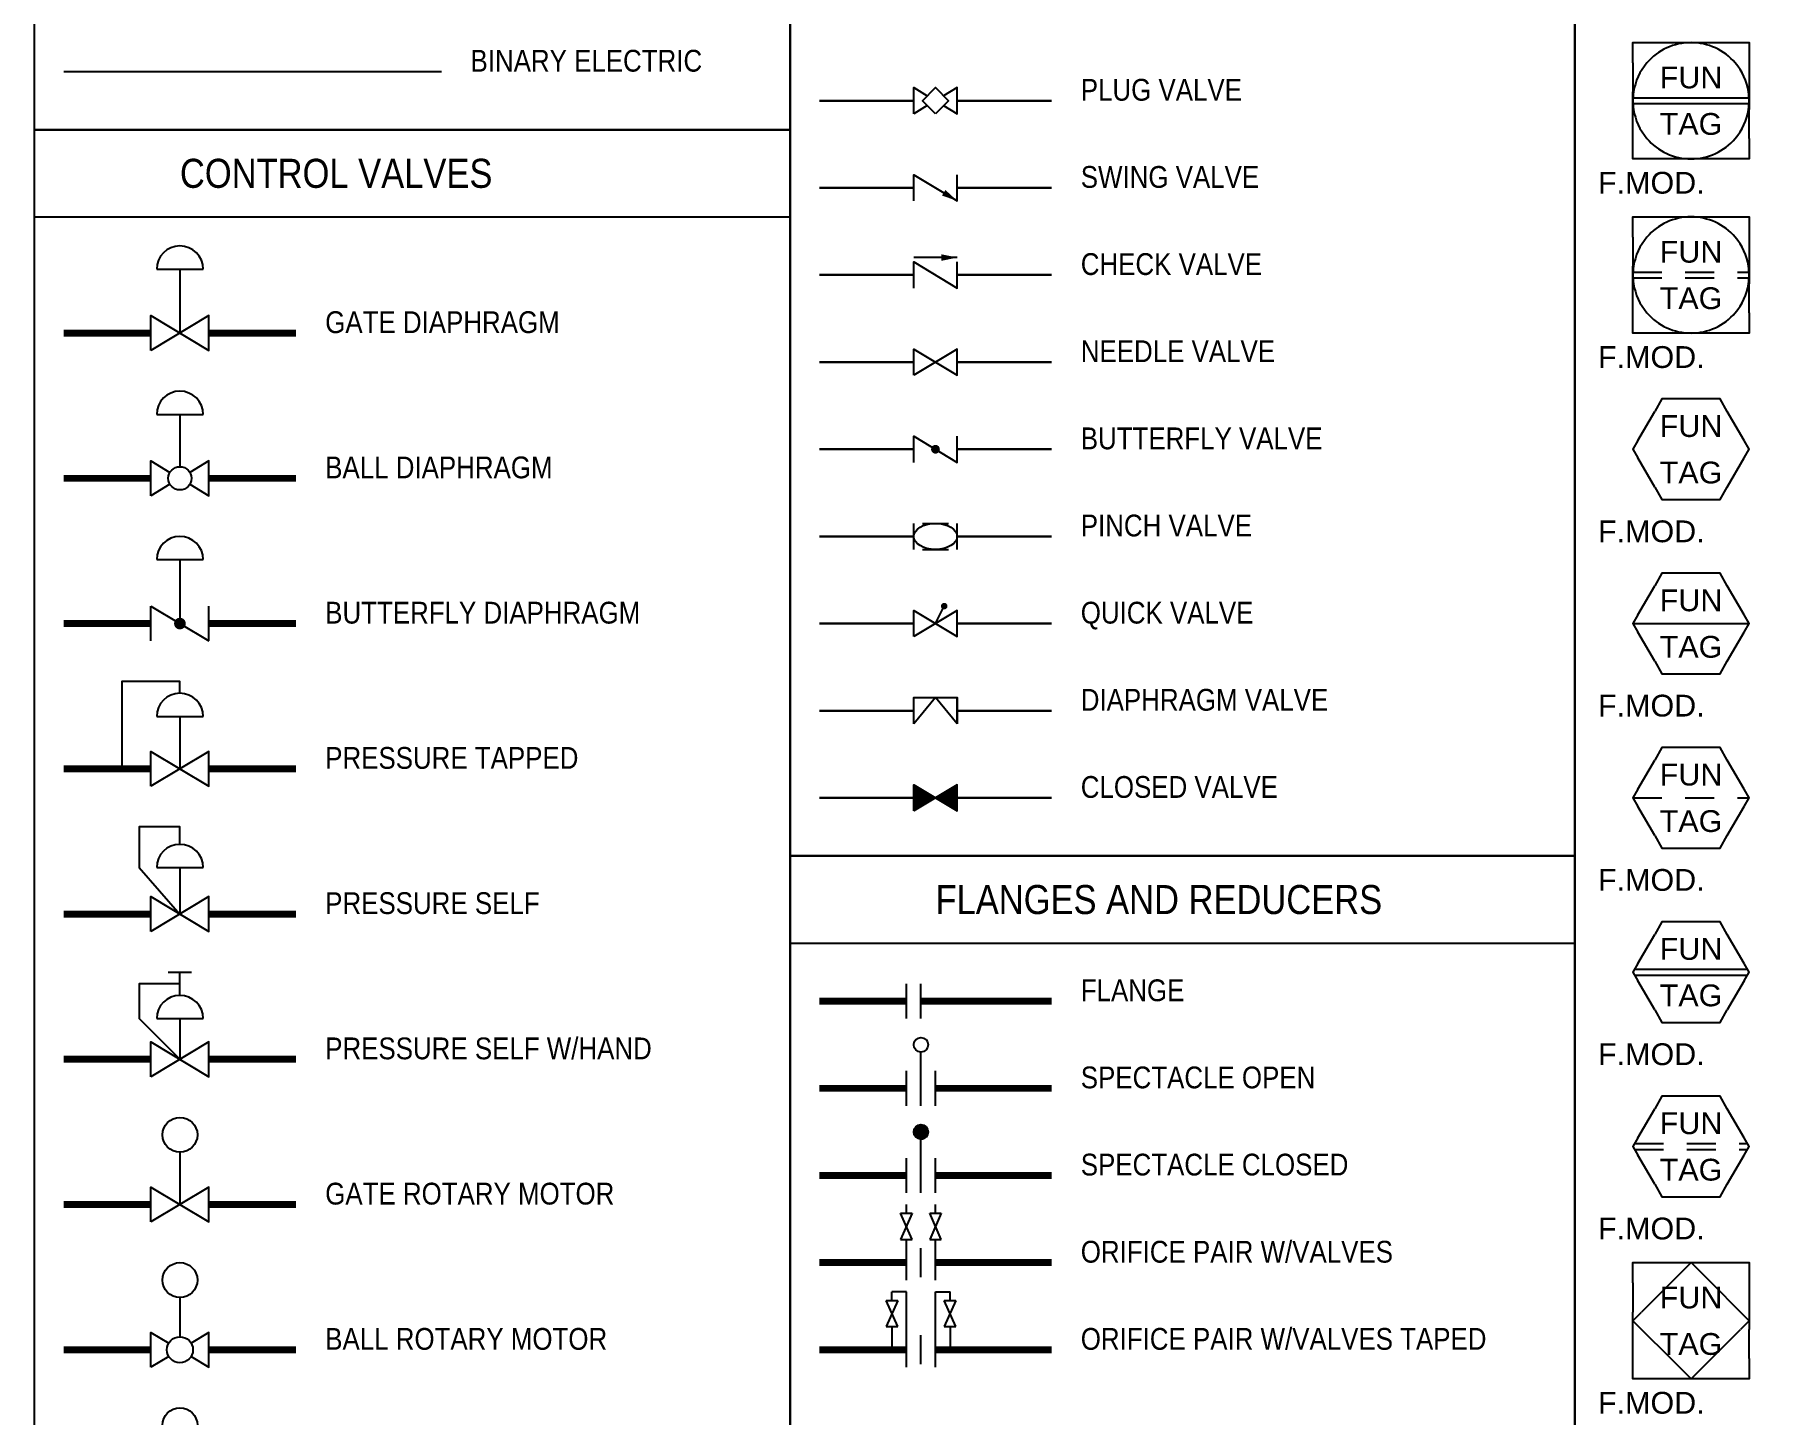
# Model space of a CAD drawing. Header units: inches. Extents: x 39.8 to 67.8, y 12.5 to 38.1.
# Drawn here: x 39.84 to 47.29, y 25.72 to 31.66 of the extents above; entities that cross this region are included whole.
import ezdxf
from ezdxf.enums import TextEntityAlignment as Align
from ezdxf.lldxf.tags import DXFTag

# ---------------------------------------------------------------- set-up
doc = ezdxf.new("R2010")
doc.units = ezdxf.units.IN
doc.header["$MEASUREMENT"] = 0
doc.linetypes.add('HIDDEN', pattern=[0.375, 0.25, -0.125])
for name, color, linetype in [('EQUIP', 3, 'Continuous'), ('INST-1', 4, 'Continuous'), ('MAJOR-1', 2, 'Continuous'), ('Minor-1', 4, 'Continuous'), ('TEXT', 7, 'Continuous')]:
    doc.layers.add(name, color=color, linetype=linetype)
doc.styles.get("Standard").update_dxf_attribs({"font": 'arial.ttf'})
tags = doc.linetypes.add('ELECT_BIN', pattern='A,0.0417,-0.0417,0.0834,-0.0417,0.0417,[131,cfm.shx,S=0.1,R=45,X=0,Y=0],0.0417,-0.0417,0.0834,-0.0417,0.0417', length=0.5004).pattern_tags.tags
tags[12] = DXFTag(74, 5)

# ---------------------------------------------------------------- blocks, each defined once
blk = doc.blocks.new('VAL_PLUG')
for points in [[(-0.5, -0.3), (-0.5, 0.3), (-0.1875, 0.1125)], [(0.1875, -0.1125), (0.5, -0.3), (0.5, 0.3), (0.1875, 0.1125)], [(-0.1875, -0.1125), (-0.5, -0.3)]]:
    blk.add_lwpolyline(points)
blk.add_lwpolyline([(0, -0.3), (-0.3, 0), (0, 0.3), (0.3, 0)], close=True)
at = {"flags": 8}
for tag, p in [('SIZE', (0, 0.7)), ('SPEC', (0, -0.7)), ('TAG', (0, -1.3))]:
    blk.add_attdef(tag, text='', height=0.4, dxfattribs=at).set_placement(p, align=Align.MIDDLE)
blk = doc.blocks.new('VAL_SWING')
blk.add_lwpolyline([(-0.5, -0.3), (-0.5, 0.3), (0.5, -0.3), (0.5, 0.3)])
blk.add_lwpolyline([(0.5, -0.3, 0, 0.15, 0), (0.189, -0.113, 0.15, 0.15, 0)], format="xyseb")
at = {"flags": 8}
for tag, p in [('SIZE', (0, 0.7)), ('SPEC', (0, -0.7)), ('TAG', (0, -1.3))]:
    blk.add_attdef(tag, text='', height=0.4, dxfattribs=at).set_placement(p, align=Align.MIDDLE)
blk = doc.blocks.new('VAL_CHECK')
blk.add_line((0.5, 0.4), (-0.5, 0.4))
blk.add_lwpolyline([(0.5, 0.4, 0, 0.15, 0), (0.137, 0.4, 0.15, 0.15, 0)], format="xyseb")
blk.add_lwpolyline([(-0.5, -0.3), (-0.5, 0.3), (0.5, -0.3), (0.5, 0.3)])
at = {"flags": 8}
for tag, p in [('SIZE', (0, 0.8)), ('SPEC', (0, -0.7)), ('TAG', (0, -1.3))]:
    blk.add_attdef(tag, text='', height=0.4, dxfattribs=at).set_placement(p, align=Align.MIDDLE)
blk = doc.blocks.new('VAL_NEEDLE')
blk.add_lwpolyline([(0, 0, 0, 0.15, 0), (0, 0.3, 0, 0, 0), (0, 0.5, 0, 0, 0)], format="xyseb")
blk.add_lwpolyline([(-0.5, -0.3), (-0.5, 0.3), (0.5, -0.3), (0.5, 0.3), (-0.5, -0.3)])
at = {"flags": 8}
for tag, p in [('SIZE', (0, 0.8)), ('SPEC', (0, -0.7)), ('TAG', (0, -1.3))]:
    blk.add_attdef(tag, text='', height=0.4, dxfattribs=at).set_placement(p, align=Align.MIDDLE)
blk = doc.blocks.new('VAL_BUTTERFLY')
blk.add_lwpolyline([(-0.5, -0.3), (-0.5, 0.3), (0.5, -0.3), (0.5, 0.3)])
at = {"const_width": 0.1}
blk.add_lwpolyline([(-0.05, 0, 1), (0.05, 0, 1)], format="xyb", close=True, dxfattribs=at)
at = {"flags": 8}
for tag, p in [('SIZE', (0, 0.7)), ('SPEC', (0, -0.7)), ('TAG', (0, -1.3))]:
    blk.add_attdef(tag, text='', height=0.4, dxfattribs=at).set_placement(p, align=Align.MIDDLE)
blk = doc.blocks.new('VAL_PINCH')
for p, q in [((-0.3, 0.3), (0.3, 0.3)), ((-0.3, -0.3), (0.3, -0.3))]:
    blk.add_line(p, q)
for points in [[(-0.5, -0.3), (-0.5, 0.3)], [(0.5, -0.3), (0.5, 0.3)]]:
    blk.add_lwpolyline(points)
blk.add_ellipse((0, 0), major_axis=(-0.5, 0), ratio=0.6)
at = {"flags": 8}
for tag, p in [('SIZE', (0, 0.8)), ('SPEC', (0, -0.7)), ('TAG', (0, -1.3))]:
    blk.add_attdef(tag, text='', height=0.4, dxfattribs=at).set_placement(p, align=Align.MIDDLE)
blk = doc.blocks.new('VAL_QUICK')
for points in [[(0, 0), (0.2, 0.4)], [(-0.5, -0.3), (-0.5, 0.3), (0.5, -0.3), (0.5, 0.3), (-0.5, -0.3)]]:
    blk.add_lwpolyline(points)
at = {"const_width": 0.075}
blk.add_lwpolyline([(0.1625, 0.4, 1), (0.2375, 0.4, 1)], format="xyb", close=True, dxfattribs=at)
at = {"flags": 8}
for tag, p in [('SIZE', (0, 0.8)), ('SPEC', (0, -0.7)), ('TAG', (0, -1.3))]:
    blk.add_attdef(tag, text='', height=0.4, dxfattribs=at).set_placement(p, align=Align.MIDDLE)
blk = doc.blocks.new('VAL_DIAPHRAGM')
for points in [[(-0.5, -0.3), (-0.5, 0.3), (0, 0.3), (-0.5, -0.3)], [(0.5, -0.3), (0.5, 0.3)]]:
    blk.add_lwpolyline(points)
blk.add_lwpolyline([(0.5, -0.3), (0, 0.3), (0.5, 0.3)], close=True)
at = {"flags": 8}
for tag, p in [('SIZE', (0, 0.8)), ('SPEC', (0, -0.7)), ('TAG', (0, -1.3))]:
    blk.add_attdef(tag, text='', height=0.4, dxfattribs=at).set_placement(p, align=Align.MIDDLE)
blk = doc.blocks.new('*X26')
at = {"color": 0}
for p, q in [((-0.5, 0.295), (-0.497, 0.298)), ((-0.5, 0.287), (-0.492, 0.295)), ((-0.5, 0.278), (-0.486, 0.292)), ((-0.5, 0.269), (-0.481, 0.288)), ((-0.5, 0.26), (-0.475, 0.285)), ((-0.5, 0.251), (-0.47, 0.282)), ((-0.5, 0.242), (-0.464, 0.278)), ((-0.5, 0.234), (-0.459, 0.275)), ((-0.5, 0.225), (-0.453, 0.272)), ((-0.5, 0.216), (-0.447, 0.268)), ((-0.5, 0.207), (-0.442, 0.265)), ((-0.5, 0.198), (-0.436, 0.262)), ((-0.5, 0.189), (-0.431, 0.259)), ((-0.5, 0.181), (-0.425, 0.255)), ((-0.5, 0.172), (-0.42, 0.252)), ((-0.5, 0.163), (-0.414, 0.249)), ((-0.5, 0.154), (-0.409, 0.245)), ((-0.5, 0.145), (-0.403, 0.242)), ((-0.5, 0.136), (-0.398, 0.239)), ((-0.5, 0.128), (-0.392, 0.235)), ((-0.5, 0.119), (-0.387, 0.232)), ((-0.5, 0.11), (-0.381, 0.229)), ((-0.5, 0.101), (-0.376, 0.225)), ((-0.5, 0.092), (-0.37, 0.222)), ((-0.5, 0.083), (-0.365, 0.219)), ((-0.5, 0.075), (-0.359, 0.215)), ((-0.5, 0.066), (-0.354, 0.212)), ((-0.5, 0.057), (-0.348, 0.209)), ((-0.5, 0.048), (-0.343, 0.206)), ((-0.5, 0.039), (-0.337, 0.202)), ((-0.5, 0.03), (-0.331, 0.199)), ((-0.5, 0.021), (-0.326, 0.196)), ((-0.5, 0.013), (-0.32, 0.192)), ((-0.5, 0.004), (-0.315, 0.189)), ((-0.5, -0.005), (-0.309, 0.186)), ((-0.5, -0.014), (-0.304, 0.182)), ((-0.5, -0.023), (-0.298, 0.179)), ((-0.5, -0.032), (-0.293, 0.176)), ((-0.5, -0.04), (-0.287, 0.172)), ((-0.5, -0.049), (-0.282, 0.169)), ((-0.5, -0.058), (-0.276, 0.166)), ((-0.5, -0.067), (-0.271, 0.162)), ((-0.5, -0.076), (-0.265, 0.159)), ((-0.5, -0.085), (-0.26, 0.156)), ((-0.5, -0.093), (-0.254, 0.152)), ((-0.5, -0.102), (-0.249, 0.149)), ((-0.5, -0.111), (-0.243, 0.146)), ((-0.5, -0.12), (-0.238, 0.143)), ((-0.5, -0.129), (-0.232, 0.139)), ((-0.5, -0.138), (-0.226, 0.136)), ((-0.5, -0.146), (-0.221, 0.133)), ((-0.5, -0.155), (-0.215, 0.129)), ((-0.5, -0.164), (-0.21, 0.126)), ((-0.5, -0.173), (-0.204, 0.123)), ((-0.5, -0.182), (-0.199, 0.119)), ((-0.5, -0.191), (-0.193, 0.116)), ((-0.5, -0.199), (-0.188, 0.113)), ((-0.5, -0.208), (-0.182, 0.109)), ((-0.5, -0.217), (-0.177, 0.106)), ((-0.5, -0.226), (-0.171, 0.103)), ((-0.5, -0.235), (-0.166, 0.099)), ((-0.5, -0.244), (-0.16, 0.096)), ((-0.5, -0.253), (-0.155, 0.093)), ((-0.5, -0.261), (-0.149, 0.089)), ((-0.5, -0.27), (-0.144, 0.086)), ((-0.5, -0.279), (-0.138, 0.083)), ((-0.5, -0.288), (-0.133, 0.08)), ((-0.5, -0.297), (-0.127, 0.076)), ((-0.486, -0.292), (-0.122, 0.073)), ((-0.464, -0.278), (-0.116, 0.07)), ((-0.442, -0.265), (-0.11, 0.066)), ((-0.42, -0.252), (-0.105, 0.063)), ((-0.398, -0.239), (-0.099, 0.06)), ((-0.376, -0.225), (-0.094, 0.056)), ((-0.354, -0.212), (-0.088, 0.053)), ((-0.331, -0.199), (-0.083, 0.05)), ((-0.309, -0.186), (-0.077, 0.046)), ((-0.287, -0.172), (-0.072, 0.043)), ((-0.265, -0.159), (-0.066, 0.04)), ((-0.243, -0.146), (-0.061, 0.036)), ((-0.221, -0.133), (-0.055, 0.033)), ((-0.199, -0.119), (-0.05, 0.03)), ((-0.177, -0.106), (-0.044, 0.027)), ((-0.155, -0.093), (-0.039, 0.023)), ((-0.133, -0.08), (-0.033, 0.02)), ((-0.11, -0.066), (-0.028, 0.017)), ((-0.088, -0.053), (-0.022, 0.013)), ((-0.066, -0.04), (-0.017, 0.01)), ((-0.044, -0.027), (-0.011, 0.007)), ((-0.022, -0.013), (-0.006, 0.003)), ((0.006, -0.003), (0.022, 0.013)), ((0.011, -0.007), (0.044, 0.027)), ((0.017, -0.01), (0.066, 0.04)), ((0.022, -0.013), (0.088, 0.053)), ((0.028, -0.017), (0.11, 0.066)), ((0.033, -0.02), (0.133, 0.08)), ((0.039, -0.023), (0.155, 0.093)), ((0.044, -0.027), (0.177, 0.106)), ((0.05, -0.03), (0.199, 0.119)), ((0.055, -0.033), (0.221, 0.133)), ((0.061, -0.036), (0.243, 0.146)), ((0.066, -0.04), (0.265, 0.159)), ((0.072, -0.043), (0.287, 0.172)), ((0.077, -0.046), (0.309, 0.186)), ((0.083, -0.05), (0.331, 0.199)), ((0.088, -0.053), (0.354, 0.212)), ((0.094, -0.056), (0.376, 0.225)), ((0.099, -0.06), (0.398, 0.239)), ((0.105, -0.063), (0.42, 0.252)), ((0.11, -0.066), (0.442, 0.265)), ((0.116, -0.07), (0.464, 0.278)), ((0.122, -0.073), (0.486, 0.292)), ((0.127, -0.076), (0.5, 0.297)), ((0.133, -0.08), (0.5, 0.288)), ((0.138, -0.083), (0.5, 0.279)), ((0.144, -0.086), (0.5, 0.27)), ((0.149, -0.089), (0.5, 0.261)), ((0.155, -0.093), (0.5, 0.253)), ((0.16, -0.096), (0.5, 0.244)), ((0.166, -0.099), (0.5, 0.235)), ((0.171, -0.103), (0.5, 0.226)), ((0.177, -0.106), (0.5, 0.217)), ((0.182, -0.109), (0.5, 0.208)), ((0.188, -0.113), (0.5, 0.199)), ((0.193, -0.116), (0.5, 0.191)), ((0.199, -0.119), (0.5, 0.182)), ((0.204, -0.123), (0.5, 0.173)), ((0.21, -0.126), (0.5, 0.164)), ((0.215, -0.129), (0.5, 0.155)), ((0.221, -0.133), (0.5, 0.146)), ((0.226, -0.136), (0.5, 0.138)), ((0.232, -0.139), (0.5, 0.129)), ((0.238, -0.143), (0.5, 0.12)), ((0.243, -0.146), (0.5, 0.111)), ((0.249, -0.149), (0.5, 0.102)), ((0.254, -0.152), (0.5, 0.093)), ((0.26, -0.156), (0.5, 0.085)), ((0.265, -0.159), (0.5, 0.076)), ((0.271, -0.162), (0.5, 0.067)), ((0.276, -0.166), (0.5, 0.058)), ((0.282, -0.169), (0.5, 0.049)), ((0.287, -0.172), (0.5, 0.04)), ((0.293, -0.176), (0.5, 0.032)), ((0.298, -0.179), (0.5, 0.023)), ((0.304, -0.182), (0.5, 0.014)), ((0.309, -0.186), (0.5, 0.005)), ((0.315, -0.189), (0.5, -0.004)), ((0.32, -0.192), (0.5, -0.013)), ((0.326, -0.196), (0.5, -0.021)), ((0.331, -0.199), (0.5, -0.03)), ((0.337, -0.202), (0.5, -0.039)), ((0.343, -0.206), (0.5, -0.048)), ((0.348, -0.209), (0.5, -0.057)), ((0.354, -0.212), (0.5, -0.066)), ((0.359, -0.215), (0.5, -0.075)), ((0.365, -0.219), (0.5, -0.083)), ((0.37, -0.222), (0.5, -0.092)), ((0.376, -0.225), (0.5, -0.101)), ((0.381, -0.229), (0.5, -0.11)), ((0.387, -0.232), (0.5, -0.119)), ((0.392, -0.235), (0.5, -0.128)), ((0.398, -0.239), (0.5, -0.136)), ((0.403, -0.242), (0.5, -0.145)), ((0.409, -0.245), (0.5, -0.154)), ((0.414, -0.249), (0.5, -0.163)), ((0.42, -0.252), (0.5, -0.172)), ((0.425, -0.255), (0.5, -0.181)), ((0.431, -0.259), (0.5, -0.189)), ((0.436, -0.262), (0.5, -0.198)), ((0.442, -0.265), (0.5, -0.207)), ((0.447, -0.268), (0.5, -0.216)), ((0.453, -0.272), (0.5, -0.225)), ((0.459, -0.275), (0.5, -0.234)), ((0.464, -0.278), (0.5, -0.242)), ((0.47, -0.282), (0.5, -0.251)), ((0.475, -0.285), (0.5, -0.26)), ((0.481, -0.288), (0.5, -0.269)), ((0.486, -0.292), (0.5, -0.278)), ((0.492, -0.295), (0.5, -0.287)), ((0.497, -0.298), (0.5, -0.295))]:
    blk.add_line(p, q, dxfattribs=at)
blk = doc.blocks.new('VAL_CLOSED')
blk.add_lwpolyline([(-0.5, -0.3), (-0.5, 0.3), (0.5, -0.3), (0.5, 0.3), (-0.5, -0.3)])
at = {"linetype": 'Continuous'}
blk.add_blockref('*X26', (0, 0), dxfattribs=at)
at = {"flags": 8}
for tag, p in [('SIZE', (0, 0.7)), ('SPEC', (0, -0.7)), ('TAG', (0, -1.3))]:
    blk.add_attdef(tag, text='', height=0.4, dxfattribs=at).set_placement(p, align=Align.MIDDLE)
blk = doc.blocks.new('VAL_CTRL_1')
for p, q in [((-0.4, 1.1), (0.4, 1.1)), ((0, 1.1), (0, 0))]:
    blk.add_line(p, q)
blk.add_lwpolyline([(-0.5, -0.3), (-0.5, 0.3), (0.5, -0.3), (0.5, 0.3), (-0.5, -0.3)])
blk.add_arc((0, 1.1), 0.4, 0, 180)
at = {"flags": 8}
for tag, p in [('SIZE', (1.4, 0.7)), ('SPEC', (0, -0.7)), ('TAG', (0, -1.3))]:
    blk.add_attdef(tag, text='', height=0.4, dxfattribs=at).set_placement(p, align=Align.MIDDLE)
blk = doc.blocks.new('VAL_CTRL_2')
for p, q in [((-0.4, 1.1), (0.4, 1.1)), ((0, 1.1), (0, 0.2))]:
    blk.add_line(p, q)
for points in [[(-0.5, -0.3), (-0.5, 0.3), (-0.171, 0.103)], [(0.171, -0.103), (0.5, -0.3), (0.5, 0.3), (0.171, 0.103)], [(-0.171, -0.103), (-0.5, -0.3)]]:
    blk.add_lwpolyline(points)
blk.add_circle((0, 0), 0.2)
blk.add_arc((0, 1.1), 0.4, 0, 180)
at = {"flags": 8}
for tag, p in [('SIZE', (1.4, 0.7)), ('SPEC', (0, -0.7)), ('TAG', (0, -1.3))]:
    blk.add_attdef(tag, text='', height=0.4, dxfattribs=at).set_placement(p, align=Align.MIDDLE)
blk = doc.blocks.new('VAL_CTRL_3')
for p, q in [((-0.4, 1.1), (0.4, 1.1)), ((0, 1.1), (0, 0)), ((-0.5, 0.3), (0.5, -0.3))]:
    blk.add_line(p, q)
for points in [[(-0.5, -0.3), (-0.5, 0.3)], [(0.5, -0.3), (0.5, 0.3)]]:
    blk.add_lwpolyline(points)
at = {"const_width": 0.1}
blk.add_lwpolyline([(-0.05, 0, 1), (0.05, 0, 1)], format="xyb", close=True, dxfattribs=at)
blk.add_arc((0, 1.1), 0.4, 0, 180)
at = {"flags": 8}
for tag, p in [('SIZE', (1.4, 0.7)), ('SPEC', (0, -0.7)), ('TAG', (0, -1.3))]:
    blk.add_attdef(tag, text='', height=0.4, dxfattribs=at).set_placement(p, align=Align.MIDDLE)
blk = doc.blocks.new('VAL_CTRL_4')
for p, q in [((-0.4, 0.9), (0.4, 0.9)), ((0, 0.9), (0, 0))]:
    blk.add_line(p, q)
for points in [[(0, 1.3), (0, 1.5), (-1, 1.5), (-1, 0)], [(-0.5, -0.3), (-0.5, 0.3), (0.5, -0.3), (0.5, 0.3), (-0.5, -0.3)]]:
    blk.add_lwpolyline(points)
blk.add_arc((0, 0.9), 0.4, 0, 180)
at = {"flags": 8}
for tag, p in [('SIZE', (1.4, 0.7)), ('SPEC', (0, -0.7)), ('TAG', (0, -1.3))]:
    blk.add_attdef(tag, text='', height=0.4, dxfattribs=at).set_placement(p, align=Align.MIDDLE)
blk = doc.blocks.new('VAL_CTRL_5')
for p, q in [((-0.4, 0.8), (0.4, 0.8)), ((0, 0.8), (0, 0))]:
    blk.add_line(p, q)
for points in [[(0, 1.2), (0, 1.5), (-0.7, 1.5), (-0.7, 0.8), (0, 0)], [(-0.5, -0.3), (-0.5, 0.3), (0.5, -0.3), (0.5, 0.3), (-0.5, -0.3)]]:
    blk.add_lwpolyline(points)
blk.add_arc((0, 0.8), 0.4, 0, 180)
at = {"flags": 8}
for tag, p in [('SIZE', (1.4, 0.7)), ('SPEC', (0, -0.7)), ('TAG', (0, -1.3))]:
    blk.add_attdef(tag, text='', height=0.4, dxfattribs=at).set_placement(p, align=Align.MIDDLE)
blk = doc.blocks.new('VAL_CTRL_6')
for p, q in [((-0.2, 1.5), (0.2, 1.5)), ((0, 1.1), (0, 1.5)), ((-0.4, 0.7), (0.4, 0.7)), ((0, 0.7), (0, 0))]:
    blk.add_line(p, q)
for points in [[(0, 1.3), (-0.7, 1.3), (-0.7, 0.7), (0, 0)], [(-0.5, -0.3), (-0.5, 0.3), (0.5, -0.3), (0.5, 0.3), (-0.5, -0.3)]]:
    blk.add_lwpolyline(points)
blk.add_arc((0, 0.7), 0.4, 0, 180)
at = {"flags": 8}
for tag, p in [('SIZE', (1.4, 0.7)), ('SPEC', (0, -0.7)), ('TAG', (0, -1.3))]:
    blk.add_attdef(tag, text='', height=0.4, dxfattribs=at).set_placement(p, align=Align.MIDDLE)
blk = doc.blocks.new('VAL_CTRL_7')
blk.add_line((0, 0.9), (0, 0))
blk.add_lwpolyline([(-0.5, -0.3), (-0.5, 0.3), (0.5, -0.3), (0.5, 0.3), (-0.5, -0.3)])
blk.add_circle((0, 1.2), 0.3)
at = {"flags": 8}
for tag, p in [('SIZE', (1.4, 0.7)), ('SPEC', (0, -0.7)), ('TAG', (0, -1.3))]:
    blk.add_attdef(tag, text='', height=0.4, dxfattribs=at).set_placement(p, align=Align.MIDDLE)
blk = doc.blocks.new('VAL_CTRL_8')
blk.add_line((0, 0.9), (0, 0.224))
for points in [[(-0.5, -0.3), (-0.5, 0.3), (-0.192, 0.115)], [(0.192, -0.115), (0.5, -0.3), (0.5, 0.3), (0.192, 0.115)], [(-0.192, -0.115), (-0.5, -0.3)]]:
    blk.add_lwpolyline(points)
for centre, radius in [((0, 1.2), 0.3), ((0, 0), 0.224)]:
    blk.add_circle(centre, radius)
at = {"flags": 8}
for tag, p in [('SIZE', (1.4, 0.7)), ('SPEC', (0, -0.7)), ('TAG', (0, -1.3))]:
    blk.add_attdef(tag, text='', height=0.4, dxfattribs=at).set_placement(p, align=Align.MIDDLE)
blk = doc.blocks.new('VAL_CTRL_9')
blk.add_line((0, 0.9), (0, 0))
for points in [[(-0.5, -0.3), (-0.5, 0.3), (0.5, -0.3)], [(0.5, -0.3), (0.5, 0.3)]]:
    blk.add_lwpolyline(points)
at = {"const_width": 0.1}
blk.add_lwpolyline([(-0.05, 0, 1), (0.05, 0, 1)], format="xyb", close=True, dxfattribs=at)
blk.add_circle((0, 1.2), 0.3)
at = {"flags": 8}
for tag, p in [('SIZE', (1.4, 0.7)), ('SPEC', (0, -0.7)), ('TAG', (0, -1.3))]:
    blk.add_attdef(tag, text='', height=0.4, dxfattribs=at).set_placement(p, align=Align.MIDDLE)
blk = doc.blocks.new('FLANGE')
for p, q in [((0, -1.2), (0, 1.2)), ((1, -1.2), (1, 1.2))]:
    blk.add_line(p, q)
at = {"flags": 8}
for tag, p in [('SIZE', (0, 2.8)), ('SPEC', (0, -2.8)), ('TAG', (0, -5.2))]:
    blk.add_attdef(tag, text='', height=1.6, dxfattribs=at).set_placement(p, align=Align.MIDDLE)
blk = doc.blocks.new('SPEC_OPEN')
for p, q in [((0.5, -0.6), (0.5, 1.25)), ((0, -0.6), (0, 0.6)), ((1, -0.6), (1, 0.6))]:
    blk.add_line(p, q)
blk.add_circle((0.5, 1.5), 0.25)
at = {"flags": 8}
for tag, p in [('SIZE', (2.8, 1.4)), ('SPEC', (0.5, -1.4)), ('TAG', (0.5, -2.6))]:
    blk.add_attdef(tag, text='', height=0.8, dxfattribs=at).set_placement(p, align=Align.MIDDLE)
blk = doc.blocks.new('*X51')
at = {"color": 0}
for p, q in [((0.25, 1.493), (0.507, 1.75)), ((0.25, 1.501), (0.499, 1.75)), ((0.25, 1.51), (0.49, 1.75)), ((0.251, 1.476), (0.524, 1.749)), ((0.251, 1.484), (0.516, 1.749)), ((0.251, 1.52), (0.48, 1.749)), ((0.252, 1.468), (0.532, 1.748)), ((0.252, 1.53), (0.47, 1.748)), ((0.253, 1.46), (0.54, 1.747)), ((0.253, 1.54), (0.46, 1.747)), ((0.255, 1.453), (0.547, 1.745)), ((0.255, 1.551), (0.449, 1.745)), ((0.256, 1.445), (0.555, 1.744)), ((0.258, 1.438), (0.562, 1.742)), ((0.258, 1.562), (0.438, 1.742)), ((0.26, 1.431), (0.569, 1.74)), ((0.261, 1.575), (0.425, 1.739)), ((0.262, 1.425), (0.575, 1.738)), ((0.264, 1.418), (0.582, 1.736)), ((0.266, 1.411), (0.589, 1.734)), ((0.266, 1.588), (0.412, 1.734)), ((0.269, 1.405), (0.595, 1.731)), ((0.271, 1.399), (0.601, 1.729)), ((0.272, 1.603), (0.397, 1.728)), ((0.274, 1.393), (0.607, 1.726)), ((0.277, 1.387), (0.613, 1.723)), ((0.28, 1.381), (0.619, 1.72)), ((0.281, 1.621), (0.379, 1.719)), ((0.283, 1.375), (0.625, 1.717)), ((0.287, 1.37), (0.63, 1.713)), ((0.29, 1.364), (0.636, 1.71)), ((0.293, 1.359), (0.641, 1.707)), ((0.296, 1.645), (0.355, 1.704)), ((0.297, 1.354), (0.646, 1.703)), ((0.301, 1.349), (0.651, 1.699)), ((0.305, 1.344), (0.656, 1.695)), ((0.309, 1.339), (0.661, 1.691)), ((0.313, 1.334), (0.666, 1.687)), ((0.317, 1.33), (0.67, 1.683)), ((0.321, 1.325), (0.675, 1.679)), ((0.326, 1.321), (0.679, 1.674)), ((0.33, 1.316), (0.684, 1.67)), ((0.335, 1.312), (0.688, 1.665)), ((0.34, 1.308), (0.692, 1.66)), ((0.345, 1.304), (0.696, 1.655)), ((0.35, 1.3), (0.7, 1.65)), ((0.355, 1.297), (0.703, 1.645)), ((0.36, 1.293), (0.707, 1.64)), ((0.365, 1.289), (0.711, 1.635)), ((0.371, 1.286), (0.714, 1.629)), ((0.376, 1.283), (0.717, 1.624)), ((0.382, 1.28), (0.72, 1.618)), ((0.388, 1.277), (0.723, 1.612)), ((0.394, 1.274), (0.726, 1.606)), ((0.4, 1.271), (0.729, 1.6)), ((0.406, 1.268), (0.732, 1.594)), ((0.412, 1.266), (0.734, 1.588)), ((0.419, 1.264), (0.736, 1.581)), ((0.425, 1.261), (0.739, 1.575)), ((0.432, 1.259), (0.741, 1.568)), ((0.439, 1.257), (0.743, 1.561)), ((0.446, 1.256), (0.744, 1.554)), ((0.454, 1.254), (0.746, 1.546)), ((0.461, 1.253), (0.747, 1.539)), ((0.469, 1.252), (0.748, 1.531)), ((0.477, 1.251), (0.749, 1.523)), ((0.485, 1.25), (0.75, 1.515)), ((0.494, 1.25), (0.75, 1.506)), ((0.503, 1.25), (0.75, 1.497)), ((0.512, 1.25), (0.75, 1.488)), ((0.521, 1.251), (0.749, 1.479)), ((0.531, 1.252), (0.748, 1.469)), ((0.541, 1.253), (0.747, 1.459)), ((0.552, 1.256), (0.744, 1.448)), ((0.564, 1.258), (0.742, 1.436)), ((0.576, 1.262), (0.738, 1.424)), ((0.59, 1.267), (0.733, 1.41)), ((0.605, 1.273), (0.727, 1.395)), ((0.624, 1.283), (0.717, 1.376)), ((0.649, 1.299), (0.701, 1.351))]:
    blk.add_line(p, q, dxfattribs=at)
blk = doc.blocks.new('SPEC_CLOSED')
for p, q in [((0.5, -0.6), (0.5, 1.25)), ((0, -0.6), (0, 0.6)), ((1, -0.6), (1, 0.6))]:
    blk.add_line(p, q)
blk.add_circle((0.5, 1.5), 0.25)
at = {"linetype": 'Continuous'}
blk.add_blockref('*X51', (0, 0), dxfattribs=at)
at = {"flags": 8}
for tag, p in [('SIZE', (2.8, 1.4)), ('SPEC', (0.5, -1.4)), ('TAG', (0.5, -2.6))]:
    blk.add_attdef(tag, text='', height=0.8, dxfattribs=at).set_placement(p, align=Align.MIDDLE)
blk = doc.blocks.new('ORIFICE_VALVE')
for p, q in [((0, 1.7), (0, 2)), ((1, 1.7), (1, 2)), ((0.2, 0.8), (-0.2, 1.7)), ((0.2, 1.7), (-0.2, 0.8)), ((-0.2, 1.7), (0.2, 1.7)), ((0.8, 1.7), (1.2, 1.7)), ((1.2, 1.7), (0.8, 0.8)), ((1.2, 0.8), (0.8, 1.7)), ((-0.2, 0.8), (0.2, 0.8)), ((0, -0.6), (0, 0.8)), ((0.8, 0.8), (1.2, 0.8)), ((1, -0.6), (1, 0.8)), ((0.5, -0.5), (0.5, 0.5))]:
    blk.add_line(p, q)
at = {"flags": 8}
for tag, p in [('SIZE', (2.8, 1.4)), ('SPEC', (0.5, -1.3)), ('TAG', (0.5, -2.5))]:
    blk.add_attdef(tag, text='', height=0.8, dxfattribs=at).set_placement(p, align=Align.MIDDLE)
blk = doc.blocks.new('ORIFICE_VALVE_TAP')
for p, q in [((0, 2), (-0.5, 2)), ((-0.5, 1.7), (-0.5, 2)), ((0, -0.6), (0, 2)), ((1, -0.6), (1, 2)), ((1, 2), (1.5, 2)), ((1.5, 1.7), (1.5, 2)), ((-0.3, 0.8), (-0.7, 1.7)), ((-0.3, 1.7), (-0.7, 0.8)), ((-0.7, 1.7), (-0.3, 1.7)), ((1.7, 1.7), (1.3, 0.8)), ((1.7, 0.8), (1.3, 1.7)), ((1.3, 1.7), (1.7, 1.7)), ((-0.7, 0.8), (-0.3, 0.8)), ((-0.5, 0.8), (-0.5, 0)), ((1.3, 0.8), (1.7, 0.8)), ((1.5, 0.8), (1.5, 0)), ((0.5, -0.5), (0.5, 0.5))]:
    blk.add_line(p, q)
at = {"flags": 8}
for tag, p in [('SIZE', (3.433, 1.4)), ('SPEC', (0.5, -1.4)), ('TAG', (0.5, -2.6))]:
    blk.add_attdef(tag, text='', height=0.8, dxfattribs=at).set_placement(p, align=Align.MIDDLE)
blk = doc.blocks.new('SH_AUX_FRONT')
for p, q in [((-0.5, 0.325), (-0.5, 0.075)), ((0.5, 0.325), (0.5, 0.075)), ((-0.5, 0.025), (0.5, 0.025)), ((-0.5, -0.025), (0.5, -0.025)), ((-0.5, -0.325), (-0.5, -0.075)), ((0.5, -0.325), (0.5, -0.075))]:
    blk.add_line(p, q)
for points in [[(-0.5, 0.325), (-0.5, 0.5), (0.5, 0.5), (0.5, 0.325)], [(-0.5, -0.075), (-0.5, 0.075)], [(0.5, 0.075), (0.5, -0.075)], [(0.5, -0.325), (0.5, -0.5), (-0.5, -0.5), (-0.5, -0.325)]]:
    blk.add_lwpolyline(points)
for start, end in [(40.5416, 139.4584), (139.4584, 171.3731), (8.6269, 40.5416), (171.3731, 188.6269), (351.3731, 8.6269), (188.6269, 220.5416), (319.4584, 351.3731), (220.5416, 319.4584)]:
    blk.add_arc((0, 0), 0.5, start, end)
at = {"flags": 8}
for tag, p in [('FUNCTION', (0, 0.2)), ('TAG', (0, -0.2))]:
    blk.add_attdef(tag, text='', height=0.2, dxfattribs=at).set_placement(p, align=Align.MIDDLE_CENTER)
blk.add_attdef('FAILMODE', (-0.8, -0.8), '', height=0.2, dxfattribs=at)
blk = doc.blocks.new('SH_AUX_BACK')
for p, q in [((-0.5, 0.325), (-0.5, 0.075)), ((0.5, 0.325), (0.5, 0.075)), ((-0.5, -0.325), (-0.5, -0.075)), ((0.5, -0.325), (0.5, -0.075))]:
    blk.add_line(p, q)
at = {"linetype": 'HIDDEN'}
for p, q in [((-0.5, 0.025), (0.5, 0.025)), ((-0.5, -0.025), (0.5, -0.025))]:
    blk.add_line(p, q, dxfattribs=at)
for points in [[(-0.5, 0.325), (-0.5, 0.5), (0.5, 0.5), (0.5, 0.325)], [(-0.5, -0.075), (-0.5, 0.075)], [(0.5, 0.075), (0.5, -0.075)], [(0.5, -0.325), (0.5, -0.5), (-0.5, -0.5), (-0.5, -0.325)]]:
    blk.add_lwpolyline(points)
for start, end in [(40.5416, 139.4584), (139.4584, 171.3731), (8.6269, 40.5416), (171.3731, 188.6269), (351.3731, 8.6269), (188.6269, 220.5416), (319.4584, 351.3731), (220.5416, 319.4584)]:
    blk.add_arc((0, 0), 0.5, start, end)
at = {"flags": 8}
for tag, p in [('FUNCTION', (0, 0.2)), ('TAG', (0, -0.2))]:
    blk.add_attdef(tag, text='', height=0.2, dxfattribs=at).set_placement(p, align=Align.MIDDLE_CENTER)
blk.add_attdef('FAILMODE', (-0.8, -0.8), '', height=0.2, dxfattribs=at)
blk = doc.blocks.new('CO_LOCAL')
for p, q in [((-0.457, 0.075), (-0.312, 0.325)), ((0.457, 0.075), (0.312, 0.325)), ((-0.312, -0.325), (-0.457, -0.075)), ((0.312, -0.325), (0.457, -0.075))]:
    blk.add_line(p, q)
for points in [[(0.312, 0.325), (0.25, 0.433), (-0.25, 0.433), (-0.312, 0.325)], [(-0.457, 0.075), (-0.5, 0), (-0.457, -0.075)], [(0.457, -0.075), (0.5, 0), (0.457, 0.075)], [(-0.312, -0.325), (-0.25, -0.433), (0.25, -0.433), (0.312, -0.325)]]:
    blk.add_lwpolyline(points)
at = {"flags": 8}
for tag, p in [('FUNCTION', (0, 0.2)), ('TAG', (0, -0.2))]:
    blk.add_attdef(tag, text='', height=0.2, dxfattribs=at).set_placement(p, align=Align.MIDDLE_CENTER)
blk.add_attdef('FAILMODE', (-0.8, -0.8), '', height=0.2, dxfattribs=at)
blk = doc.blocks.new('CO_PRI_FRONT')
for p, q in [((-0.457, 0.075), (-0.312, 0.325)), ((0.457, 0.075), (0.312, 0.325)), ((-0.312, -0.325), (-0.457, -0.075)), ((0.312, -0.325), (0.457, -0.075))]:
    blk.add_line(p, q)
at = {"linetype": 'Continuous'}
blk.add_line((-0.5, 0), (0.5, 0), dxfattribs=at)
for points in [[(0.312, 0.325), (0.25, 0.433), (-0.25, 0.433), (-0.312, 0.325)], [(-0.457, 0.075), (-0.5, 0), (-0.457, -0.075)], [(0.457, -0.075), (0.5, 0), (0.457, 0.075)], [(-0.312, -0.325), (-0.25, -0.433), (0.25, -0.433), (0.312, -0.325)]]:
    blk.add_lwpolyline(points)
at = {"flags": 8}
for tag, p in [('FUNCTION', (0, 0.2)), ('TAG', (0, -0.2))]:
    blk.add_attdef(tag, text='', height=0.2, dxfattribs=at).set_placement(p, align=Align.MIDDLE_CENTER)
blk.add_attdef('FAILMODE', (-0.8, -0.8), '', height=0.2, dxfattribs=at)
blk = doc.blocks.new('CO_PRI_BACK')
for p, q in [((-0.457, 0.075), (-0.312, 0.325)), ((0.457, 0.075), (0.312, 0.325)), ((-0.312, -0.325), (-0.457, -0.075)), ((0.312, -0.325), (0.457, -0.075))]:
    blk.add_line(p, q)
at = {"linetype": 'HIDDEN'}
blk.add_line((-0.5, 0), (0.5, 0), dxfattribs=at)
for points in [[(0.312, 0.325), (0.25, 0.433), (-0.25, 0.433), (-0.312, 0.325)], [(-0.457, 0.075), (-0.5, 0), (-0.457, -0.075)], [(0.457, -0.075), (0.5, 0), (0.457, 0.075)], [(-0.312, -0.325), (-0.25, -0.433), (0.25, -0.433), (0.312, -0.325)]]:
    blk.add_lwpolyline(points)
at = {"flags": 8}
for tag, p in [('FUNCTION', (0, 0.2)), ('TAG', (0, -0.2))]:
    blk.add_attdef(tag, text='', height=0.2, dxfattribs=at).set_placement(p, align=Align.MIDDLE_CENTER)
blk.add_attdef('FAILMODE', (-0.8, -0.8), '', height=0.2, dxfattribs=at)
blk = doc.blocks.new('CO_AUX_FRONT')
for p, q in [((-0.457, 0.075), (-0.312, 0.325)), ((0.457, 0.075), (0.312, 0.325)), ((-0.486, 0.025), (0.486, 0.025)), ((-0.486, -0.025), (0.486, -0.025)), ((-0.312, -0.325), (-0.457, -0.075)), ((0.457, -0.075), (0.312, -0.325))]:
    blk.add_line(p, q)
for points in [[(0.312, 0.325), (0.25, 0.433), (-0.25, 0.433), (-0.312, 0.325)], [(-0.457, 0.075), (-0.5, 0), (-0.457, -0.075)], [(0.457, -0.075), (0.5, 0), (0.457, 0.075)], [(-0.312, -0.325), (-0.25, -0.433), (0.25, -0.433), (0.312, -0.325)]]:
    blk.add_lwpolyline(points)
at = {"flags": 8}
for tag, p in [('FUNCTION', (0, 0.2)), ('TAG', (0, -0.2))]:
    blk.add_attdef(tag, text='', height=0.2, dxfattribs=at).set_placement(p, align=Align.MIDDLE_CENTER)
blk.add_attdef('FAILMODE', (-0.8, -0.8), '', height=0.2, dxfattribs=at)
blk = doc.blocks.new('CO_AUX_BACK')
for p, q in [((-0.457, 0.075), (-0.312, 0.325)), ((0.457, 0.075), (0.312, 0.325)), ((-0.312, -0.325), (-0.457, -0.075)), ((0.312, -0.325), (0.457, -0.075))]:
    blk.add_line(p, q)
at = {"linetype": 'HIDDEN'}
for p, q in [((-0.486, 0.025), (0.486, 0.025)), ((-0.486, -0.025), (0.486, -0.025))]:
    blk.add_line(p, q, dxfattribs=at)
for points in [[(0.312, 0.325), (0.25, 0.433), (-0.25, 0.433), (-0.312, 0.325)], [(-0.457, 0.075), (-0.5, 0), (-0.457, -0.075)], [(0.457, -0.075), (0.5, 0), (0.457, 0.075)], [(-0.312, -0.325), (-0.25, -0.433), (0.25, -0.433), (0.312, -0.325)]]:
    blk.add_lwpolyline(points)
at = {"flags": 8}
for tag, p in [('FUNCTION', (0, 0.2)), ('TAG', (0, -0.2))]:
    blk.add_attdef(tag, text='', height=0.2, dxfattribs=at).set_placement(p, align=Align.MIDDLE_CENTER)
blk.add_attdef('FAILMODE', (-0.8, -0.8), '', height=0.2, dxfattribs=at)
blk = doc.blocks.new('LO_LOCAL')
for p, q in [((-0.5, 0.325), (-0.5, 0.075)), ((-0.175, 0.325), (-0.425, 0.075)), ((0.175, 0.325), (0.425, 0.075)), ((0.5, 0.325), (0.5, 0.075)), ((-0.5, -0.325), (-0.5, -0.075)), ((-0.175, -0.325), (-0.425, -0.075)), ((0.175, -0.325), (0.425, -0.075)), ((0.5, -0.325), (0.5, -0.075))]:
    blk.add_line(p, q)
for points in [[(-0.5, 0.325), (-0.5, 0.5), (0.5, 0.5), (0.5, 0.325)], [(-0.175, 0.325), (0, 0.5), (0.175, 0.325)], [(-0.425, -0.075), (-0.5, 0), (-0.425, 0.075)], [(-0.5, -0.075), (-0.5, 0.075)], [(0.425, 0.075), (0.5, 0), (0.425, -0.075)], [(0.5, 0.075), (0.5, -0.075)], [(0.5, -0.325), (0.5, -0.5), (-0.5, -0.5), (-0.5, -0.325)], [(0.175, -0.325), (0, -0.5), (-0.175, -0.325)]]:
    blk.add_lwpolyline(points)
at = {"flags": 8}
for tag, p in [('FUNCTION', (0, 0.2)), ('TAG', (0, -0.2))]:
    blk.add_attdef(tag, text='', height=0.2, dxfattribs=at).set_placement(p, align=Align.MIDDLE_CENTER)
blk.add_attdef('FAILMODE', (-0.8, -0.8), '', height=0.2, dxfattribs=at)

msp = doc.modelspace()

# ---------------------------------------------------------------- linework, layer by layer
for p, q in [((39.842, 30.8706), (43.092, 30.8706)), ((43.092, 27.7456), (46.467, 27.7456))]:
    msp.add_line(p, q)
for points in [[(43.092, 31.2456), (39.842, 31.2456), (39.842, 38.1206), (43.092, 38.1206)], [(49.842, 20.3706), (46.467, 20.3706), (46.467, 38.1206), (49.842, 38.1206)], [(46.467, 28.1206), (43.092, 28.1206), (43.092, 33.1206), (46.467, 33.1206)], [(43.092, 19.2456), (39.842, 19.2456), (39.842, 31.2456), (43.092, 31.2456)], [(46.467, 22.7456), (43.092, 22.7456), (43.092, 28.1206), (46.467, 28.1206)]]:
    msp.add_lwpolyline(points, close=True)
at = {"layer": 'INST-1', "linetype": 'ELECT_BIN'}
msp.add_lwpolyline([(39.967, 31.4956), (41.592, 31.4956)], dxfattribs=at)
at = {"layer": 'MAJOR-1', "linetype": 'Continuous', "const_width": 0.03}
for points in [[(39.967, 30.3706), (40.342, 30.3706)], [(40.592, 30.3706), (40.967, 30.3706)], [(39.967, 29.7456), (40.342, 29.7456)], [(40.592, 29.7456), (40.967, 29.7456)], [(39.967, 29.1206), (40.342, 29.1206)], [(40.592, 29.1206), (40.967, 29.1206)], [(39.967, 28.4956), (40.342, 28.4956)], [(40.592, 28.4956), (40.967, 28.4956)], [(39.967, 27.8706), (40.342, 27.8706)], [(40.592, 27.8706), (40.967, 27.8706)], [(43.217, 27.4956), (43.592, 27.4956)], [(43.6545, 27.4956), (44.217, 27.4956)], [(39.967, 27.2456), (40.342, 27.2456)], [(40.592, 27.2456), (40.967, 27.2456)], [(43.217, 27.1206), (43.592, 27.1206)], [(43.717, 27.1206), (44.217, 27.1206)], [(43.217, 26.7456), (43.592, 26.7456)], [(43.717, 26.7456), (44.217, 26.7456)], [(39.967, 26.6206), (40.342, 26.6206)], [(40.592, 26.6206), (40.967, 26.6206)], [(43.217, 26.3706), (43.592, 26.3706)], [(43.717, 26.3706), (44.217, 26.3706)], [(39.967, 25.9956), (40.342, 25.9956)], [(40.592, 25.9956), (40.967, 25.9956)], [(43.217, 25.9956), (43.592, 25.9956)], [(43.717, 25.9956), (44.217, 25.9956)]]:
    msp.add_lwpolyline(points, dxfattribs=at)
at = {"layer": 'Minor-1', "linetype": 'Continuous', "const_width": 0.01}
for points in [[(43.217, 31.3706), (43.6232, 31.3706)], [(43.8107, 31.3706), (44.217, 31.3706)], [(43.217, 30.9956), (43.6232, 30.9956)], [(43.8107, 30.9956), (44.217, 30.9956)], [(43.217, 30.6206), (43.6232, 30.6206)], [(43.8107, 30.6206), (44.217, 30.6206)], [(43.217, 30.2456), (43.6232, 30.2456)], [(43.8107, 30.2456), (44.217, 30.2456)], [(43.217, 29.8706), (43.6232, 29.8706)], [(43.8107, 29.8706), (44.217, 29.8706)], [(43.217, 29.4956), (43.6232, 29.4956)], [(43.8107, 29.4956), (44.217, 29.4956)], [(43.217, 29.1206), (43.6232, 29.1206)], [(43.8107, 29.1206), (44.217, 29.1206)], [(43.217, 28.7456), (43.6232, 28.7456)], [(43.8107, 28.7456), (44.217, 28.7456)], [(43.217, 28.3706), (43.6232, 28.3706)], [(43.8107, 28.3706), (44.217, 28.3706)]]:
    msp.add_lwpolyline(points, dxfattribs=at)

# ---------------------------------------------------------------- block references
at = {"layer": 'EQUIP'}
for name, p, xscale, yscale, zscale in [('VAL_PLUG', (43.717, 31.3706), 0.1875, 0.1875, 0.1875), ('VAL_SWING', (43.717, 30.9956), 0.1875, 0.1875, 0.1875), ('VAL_CTRL_1', (40.467, 30.3706), 0.25, 0.25, 0.25), ('VAL_CHECK', (43.717, 30.6206), 0.1875, 0.1875, 0.1875), ('VAL_NEEDLE', (43.717, 30.2456), 0.1875, 0.1875, 0.1875), ('VAL_CTRL_2', (40.467, 29.7456), 0.25, 0.25, 0.25), ('VAL_BUTTERFLY', (43.717, 29.8706), 0.1875, 0.1875, 0.1875), ('VAL_CTRL_3', (40.467, 29.1206), 0.25, 0.25, 0.25), ('VAL_PINCH', (43.717, 29.4956), 0.1875, 0.1875, 0.1875), ('VAL_QUICK', (43.717, 29.1206), 0.1875, 0.1875, 0.1875), ('VAL_CTRL_4', (40.467, 28.4956), 0.25, 0.25, 0.25), ('VAL_DIAPHRAGM', (43.717, 28.7456), 0.1875, 0.1875, 0.1875), ('VAL_CLOSED', (43.717, 28.3706), 0.1875, 0.1875, 0.1875), ('VAL_CTRL_5', (40.467, 27.8706), 0.25, 0.25, 0.25), ('VAL_CTRL_6', (40.467, 27.2456), 0.25, 0.25, 0.25), ('FLANGE', (43.592, 27.4956), 0.0625, 0.0625, 0.0625), ('SPEC_OPEN', (43.592, 27.1206), 0.125, 0.125, 0.125), ('VAL_CTRL_7', (40.467, 26.6206), 0.25, 0.25, 0.25), ('SPEC_CLOSED', (43.592, 26.7456), 0.125, 0.125, 0.125), ('ORIFICE_VALVE', (43.592, 26.3706), 0.125, 0.125, 0.125), ('VAL_CTRL_8', (40.467, 25.9956), 0.25, 0.25, 0.25), ('ORIFICE_VALVE_TAP', (43.592, 25.9956), 0.125, 0.125, 0.125), ('VAL_CTRL_9', (40.467, 25.3706), 0.25, 0.25, 0.25)]:
    msp.add_blockref(name, p, dxfattribs=dict(at, xscale=xscale, yscale=yscale, zscale=zscale))
at = {"layer": 'INST-1'}
ref = msp.add_blockref('SH_AUX_FRONT', (46.967, 31.3706), dxfattribs=dict(at, xscale=0.5, yscale=0.5, zscale=0.5))
ref.add_attrib('FAILMODE', 'F.MOD.', (46.567, 30.9706), dxfattribs={"layer": 'TEXT', "height": 0.0938})
ref.add_attrib('TAG', 'TAG', dxfattribs={"layer": 'TEXT', "height": 0.0938}).set_placement((46.967, 31.2706), align=Align.MIDDLE_CENTER)
ref.add_attrib('FUNCTION', 'FUN', dxfattribs={"layer": 'TEXT', "height": 0.0938}).set_placement((46.967, 31.4706), align=Align.MIDDLE_CENTER)
ref = msp.add_blockref('SH_AUX_BACK', (46.967, 30.6206), dxfattribs=dict(at, xscale=0.5, yscale=0.5, zscale=0.5))
ref.add_attrib('FAILMODE', 'F.MOD.', (46.567, 30.2206), dxfattribs={"layer": 'TEXT', "height": 0.0938})
ref.add_attrib('TAG', 'TAG', dxfattribs={"layer": 'TEXT', "height": 0.0938}).set_placement((46.967, 30.5206), align=Align.MIDDLE_CENTER)
ref.add_attrib('FUNCTION', 'FUN', dxfattribs={"layer": 'TEXT', "height": 0.0938}).set_placement((46.967, 30.7206), align=Align.MIDDLE_CENTER)
ref = msp.add_blockref('CO_LOCAL', (46.967, 29.8706), dxfattribs=dict(at, xscale=0.5, yscale=0.5, zscale=0.5))
ref.add_attrib('FAILMODE', 'F.MOD.', (46.567, 29.4706), dxfattribs={"layer": 'TEXT', "height": 0.0938})
ref.add_attrib('TAG', 'TAG', dxfattribs={"layer": 'TEXT', "height": 0.0938}).set_placement((46.967, 29.7706), align=Align.MIDDLE_CENTER)
ref.add_attrib('FUNCTION', 'FUN', dxfattribs={"layer": 'TEXT', "height": 0.0938}).set_placement((46.967, 29.9706), align=Align.MIDDLE_CENTER)
ref = msp.add_blockref('CO_PRI_FRONT', (46.967, 29.1206), dxfattribs=dict(at, xscale=0.5, yscale=0.5, zscale=0.5))
ref.add_attrib('FAILMODE', 'F.MOD.', (46.567, 28.7206), dxfattribs={"layer": 'TEXT', "height": 0.0938})
ref.add_attrib('TAG', 'TAG', dxfattribs={"layer": 'TEXT', "height": 0.0938}).set_placement((46.967, 29.0206), align=Align.MIDDLE_CENTER)
ref.add_attrib('FUNCTION', 'FUN', dxfattribs={"layer": 'TEXT', "height": 0.0938}).set_placement((46.967, 29.2206), align=Align.MIDDLE_CENTER)
ref = msp.add_blockref('CO_PRI_BACK', (46.967, 28.3706), dxfattribs=dict(at, xscale=0.5, yscale=0.5, zscale=0.5))
ref.add_attrib('FAILMODE', 'F.MOD.', (46.567, 27.9706), dxfattribs={"layer": 'TEXT', "height": 0.0938})
ref.add_attrib('TAG', 'TAG', dxfattribs={"layer": 'TEXT', "height": 0.0938}).set_placement((46.967, 28.2706), align=Align.MIDDLE_CENTER)
ref.add_attrib('FUNCTION', 'FUN', dxfattribs={"layer": 'TEXT', "height": 0.0938}).set_placement((46.967, 28.4706), align=Align.MIDDLE_CENTER)
ref = msp.add_blockref('CO_AUX_FRONT', (46.967, 27.6206), dxfattribs=dict(at, xscale=0.5, yscale=0.5, zscale=0.5))
ref.add_attrib('FAILMODE', 'F.MOD.', (46.567, 27.2206), dxfattribs={"layer": 'TEXT', "height": 0.0938})
ref.add_attrib('TAG', 'TAG', dxfattribs={"layer": 'TEXT', "height": 0.0938}).set_placement((46.967, 27.5206), align=Align.MIDDLE_CENTER)
ref.add_attrib('FUNCTION', 'FUN', dxfattribs={"layer": 'TEXT', "height": 0.0938}).set_placement((46.967, 27.7206), align=Align.MIDDLE_CENTER)
ref = msp.add_blockref('CO_AUX_BACK', (46.967, 26.8706), dxfattribs=dict(at, xscale=0.5, yscale=0.5, zscale=0.5))
ref.add_attrib('FAILMODE', 'F.MOD.', (46.567, 26.4706), dxfattribs={"layer": 'TEXT', "height": 0.0938})
ref.add_attrib('TAG', 'TAG', dxfattribs={"layer": 'TEXT', "height": 0.0938}).set_placement((46.967, 26.7706), align=Align.MIDDLE_CENTER)
ref.add_attrib('FUNCTION', 'FUN', dxfattribs={"layer": 'TEXT', "height": 0.0938}).set_placement((46.967, 26.9706), align=Align.MIDDLE_CENTER)
ref = msp.add_blockref('LO_LOCAL', (46.967, 26.1206), dxfattribs=dict(at, xscale=0.5, yscale=0.5, zscale=0.5))
ref.add_attrib('FAILMODE', 'F.MOD.', (46.567, 25.7206), dxfattribs={"layer": 'TEXT', "height": 0.0938})
ref.add_attrib('TAG', 'TAG', dxfattribs={"layer": 'TEXT', "height": 0.0938}).set_placement((46.967, 26.0206), align=Align.MIDDLE_CENTER)
ref.add_attrib('FUNCTION', 'FUN', dxfattribs={"layer": 'TEXT', "height": 0.0938}).set_placement((46.967, 26.2206), align=Align.MIDDLE_CENTER)

# ---------------------------------------------------------------- texts
at = {"layer": 'TEXT', "width": 0.85}
for s, height, p in [('BINARY ELECTRIC', 0.0938, (41.717, 31.4956)), ('PLUG VALVE', 0.0938, (44.342, 31.3706)), ('CONTROL VALVES', 0.125, (40.467, 30.9956)), ('SWING VALVE', 0.0938, (44.342, 30.9956)), ('CHECK VALVE', 0.0938, (44.342, 30.6206)), ('GATE DIAPHRAGM', 0.0938, (41.092, 30.3706)), ('NEEDLE VALVE', 0.0938, (44.342, 30.2456)), ('BUTTERFLY VALVE', 0.0938, (44.342, 29.8706)), ('BALL DIAPHRAGM', 0.0938, (41.092, 29.7456)), ('PINCH VALVE', 0.0938, (44.342, 29.4956)), ('BUTTERFLY DIAPHRAGM', 0.0938, (41.092, 29.1206)), ('QUICK VALVE', 0.0938, (44.342, 29.1206)), ('DIAPHRAGM VALVE', 0.0938, (44.342, 28.7456)), ('PRESSURE TAPPED', 0.0938, (41.092, 28.4956)), ('CLOSED VALVE', 0.0938, (44.342, 28.3706)), ('FLANGES AND REDUCERS', 0.125, (43.717, 27.8706)), ('PRESSURE SELF', 0.0938, (41.092, 27.8706)), ('FLANGE', 0.0938, (44.342, 27.4956)), ('PRESSURE SELF W/HAND', 0.0938, (41.092, 27.2456)), ('SPECTACLE OPEN', 0.0938, (44.342, 27.1206)), ('SPECTACLE CLOSED', 0.0938, (44.342, 26.7456)), ('GATE ROTARY MOTOR', 0.0938, (41.092, 26.6206)), ('ORIFICE PAIR W/VALVES', 0.0938, (44.342, 26.3706)), ('BALL ROTARY MOTOR', 0.0938, (41.092, 25.9956)), ('ORIFICE PAIR W/VALVES TAPED', 0.0938, (44.342, 25.9956))]:
    msp.add_text(s, height=height, dxfattribs=at).set_placement(p)

doc.saveas('drawing.dxf')
